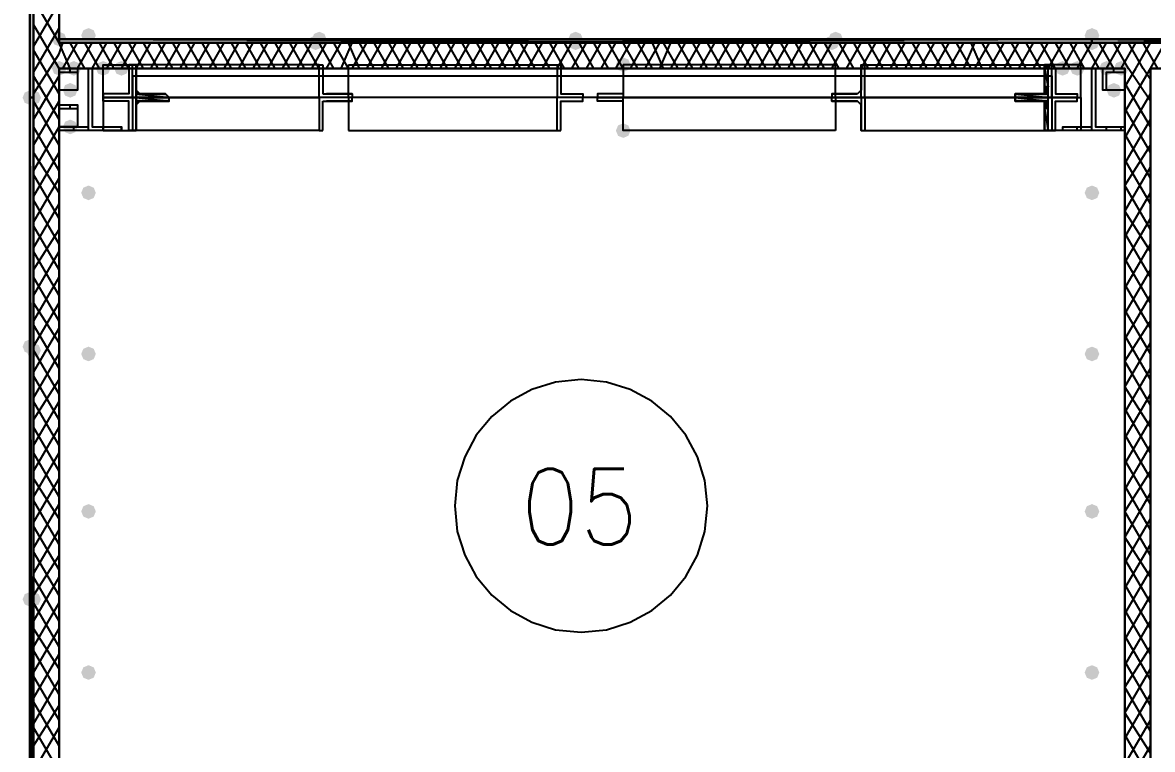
# Model space of a CAD drawing. Header units: millimetres. Extents: x 0 to 420, y 0 to 297.
# Drawn here: x 104.06 to 117.12, y 179.54 to 187.94 of the extents above; entities that cross this region are included whole.
import ezdxf

# ---------------------------------------------------------------- set-up
doc = ezdxf.new("R2010")
doc.units = ezdxf.units.MM
doc.layers.get('0').update_dxf_attribs({"linetype": 'CONTINUOUS'})
doc.styles.get("Standard").update_dxf_attribs({"font": 'STANDARD'})

msp = doc.modelspace()

# ---------------------------------------------------------------- hatches: boundary and pattern name
at = {"true_color": 0x000007}
h = msp.add_hatch(color=0, dxfattribs=at)
h.paths.add_polyline_path([(104.182333, 204.427667), (104.14, 204.427667), (104.182333, 187.071)], flags=0)
h.paths.add_polyline_path([(104.14, 204.427667), (104.182333, 187.071), (104.14, 187.071)], flags=0)
at = {"true_color": 0x0000fe}
for points in [[(104.563333, 187.748333), (104.538462, 187.688537), (104.478667, 187.663667), (104.418871, 187.688537), (104.394, 187.748333), (104.418871, 187.808129), (104.478667, 187.833), (104.538462, 187.808129)], [(107.569, 187.748333), (107.544129, 187.688537), (107.484333, 187.663667), (107.424538, 187.688537), (107.399667, 187.748333), (107.424537, 187.808129), (107.484333, 187.833), (107.544129, 187.808129)], [(110.532333, 187.748333), (110.507463, 187.688537), (110.447667, 187.663667), (110.387871, 187.688537), (110.363, 187.748333), (110.387871, 187.808129), (110.447667, 187.833), (110.507462, 187.808129)], [(113.538, 187.748333), (113.513129, 187.688537), (113.453333, 187.663667), (113.393538, 187.688537), (113.368667, 187.748333), (113.393537, 187.808129), (113.453333, 187.833), (113.513129, 187.808129)], [(116.501333, 187.748333), (116.476463, 187.688537), (116.416667, 187.663667), (116.356871, 187.688537), (116.332, 187.748333), (116.356871, 187.808129), (116.416667, 187.833), (116.476462, 187.808129)], [(116.501333, 187.748333), (116.476463, 187.688537), (116.416667, 187.663667), (116.356871, 187.688537), (116.332, 187.748333), (116.356871, 187.808129), (116.416667, 187.833), (116.476462, 187.808129)], [(107.526667, 187.706), (107.501796, 187.646204), (107.442, 187.621333), (107.382204, 187.646204), (107.357333, 187.706), (107.382204, 187.765796), (107.442, 187.790667), (107.501796, 187.765796)], [(110.532333, 187.706), (110.507463, 187.646204), (110.447667, 187.621333), (110.387871, 187.646204), (110.363, 187.706), (110.387871, 187.765796), (110.447667, 187.790667), (110.507462, 187.765796)], [(113.495667, 187.706), (113.470796, 187.646204), (113.411, 187.621333), (113.351204, 187.646204), (113.326333, 187.706), (113.351204, 187.765796), (113.411, 187.790667), (113.470796, 187.765796)], [(116.501333, 187.706), (116.476463, 187.646204), (116.416667, 187.621333), (116.356871, 187.646204), (116.332, 187.706), (116.356871, 187.765796), (116.416667, 187.790667), (116.476462, 187.765796)], [(116.501333, 187.706), (116.476463, 187.646204), (116.416667, 187.621333), (116.356871, 187.646204), (116.332, 187.706), (116.356871, 187.765796), (116.416667, 187.790667), (116.476462, 187.765796)], [(104.224667, 187.071), (104.199796, 187.011204), (104.14, 186.986333), (104.080204, 187.011204), (104.055333, 187.071), (104.080204, 187.130796), (104.14, 187.155667), (104.199796, 187.130796)], [(104.267, 187.071), (104.242129, 187.011204), (104.182333, 186.986333), (104.122538, 187.011204), (104.097667, 187.071), (104.122537, 187.130796), (104.182333, 187.155667), (104.242129, 187.130796)], [(104.224667, 184.192333), (104.199796, 184.132537), (104.14, 184.107667), (104.080204, 184.132537), (104.055333, 184.192333), (104.080204, 184.252129), (104.14, 184.277), (104.199796, 184.252129)], [(104.267, 184.15), (104.242129, 184.090204), (104.182333, 184.065333), (104.122538, 184.090204), (104.097667, 184.15), (104.122537, 184.209796), (104.182333, 184.234667), (104.242129, 184.209796)], [(104.224667, 181.271333), (104.199796, 181.211537), (104.14, 181.186667), (104.080204, 181.211537), (104.055333, 181.271333), (104.080204, 181.331129), (104.14, 181.356), (104.199796, 181.331129)], [(104.267, 181.271333), (104.242129, 181.211537), (104.182333, 181.186667), (104.122538, 181.211537), (104.097667, 181.271333), (104.122537, 181.331129), (104.182333, 181.356), (104.242129, 181.331129)]]:
    msp.add_hatch(color=0, dxfattribs=at).paths.add_polyline_path(points, flags=0)
at = {"true_color": 0x000007}
for points in [[(104.902, 187.790667), (104.877129, 187.730871), (104.817333, 187.706), (104.757538, 187.730871), (104.732667, 187.790667), (104.757537, 187.850462), (104.817333, 187.875333), (104.877129, 187.850463)], [(116.501333, 187.790667), (116.476463, 187.730871), (116.416667, 187.706), (116.356871, 187.730871), (116.332, 187.790667), (116.356871, 187.850462), (116.416667, 187.875333), (116.476462, 187.850463)], [(104.563333, 187.409667), (104.538462, 187.349871), (104.478667, 187.325), (104.418871, 187.349871), (104.394, 187.409667), (104.418871, 187.469462), (104.478667, 187.494333), (104.538462, 187.469463)], [(104.732667, 187.409667), (104.707796, 187.349871), (104.648, 187.325), (104.588204, 187.349871), (104.563333, 187.409667), (104.588204, 187.469462), (104.648, 187.494333), (104.707796, 187.469463)], [(105.071333, 187.409667), (105.046463, 187.349871), (104.986667, 187.325), (104.926871, 187.349871), (104.902, 187.409667), (104.926871, 187.469462), (104.986667, 187.494333), (105.046462, 187.469463)], [(105.283, 187.409667), (105.258129, 187.349871), (105.198333, 187.325), (105.138538, 187.349871), (105.113667, 187.409667), (105.138537, 187.469462), (105.198333, 187.494333), (105.258129, 187.469463)], [(111.082667, 187.452), (111.057796, 187.392204), (110.998, 187.367333), (110.938204, 187.392204), (110.913333, 187.452), (110.938204, 187.511796), (110.998, 187.536667), (111.057796, 187.511796)], [(116.162667, 187.409667), (116.137796, 187.349871), (116.078, 187.325), (116.018204, 187.349871), (115.993333, 187.409667), (116.018204, 187.469462), (116.078, 187.494333), (116.137796, 187.469463)], [(116.332, 187.409667), (116.307129, 187.349871), (116.247333, 187.325), (116.187538, 187.349871), (116.162667, 187.409667), (116.187537, 187.469462), (116.247333, 187.494333), (116.307129, 187.469463)], [(116.670667, 187.409667), (116.645796, 187.349871), (116.586, 187.325), (116.526204, 187.349871), (116.501333, 187.409667), (116.526204, 187.469462), (116.586, 187.494333), (116.645796, 187.469463)], [(116.84, 187.409667), (116.815129, 187.349871), (116.755333, 187.325), (116.695538, 187.349871), (116.670667, 187.409667), (116.695537, 187.469462), (116.755333, 187.494333), (116.815129, 187.469463)], [(104.690333, 187.155667), (104.665463, 187.095871), (104.605667, 187.071), (104.545871, 187.095871), (104.521, 187.155667), (104.545871, 187.215462), (104.605667, 187.240333), (104.665462, 187.215463)], [(116.755333, 187.155667), (116.730463, 187.095871), (116.670667, 187.071), (116.610871, 187.095871), (116.586, 187.155667), (116.610871, 187.215462), (116.670667, 187.240333), (116.730462, 187.215463)], [(104.690333, 186.732333), (104.665463, 186.672537), (104.605667, 186.647667), (104.545871, 186.672537), (104.521, 186.732333), (104.545871, 186.792129), (104.605667, 186.817), (104.665462, 186.792129)], [(111.082667, 186.69), (111.057796, 186.630204), (110.998, 186.605333), (110.938204, 186.630204), (110.913333, 186.69), (110.938204, 186.749796), (110.998, 186.774667), (111.057796, 186.749796)], [(104.902, 185.970333), (104.877129, 185.910537), (104.817333, 185.885667), (104.757538, 185.910537), (104.732667, 185.970333), (104.757537, 186.030129), (104.817333, 186.055), (104.877129, 186.030129)], [(116.501333, 185.970333), (116.476463, 185.910537), (116.416667, 185.885667), (116.356871, 185.910537), (116.332, 185.970333), (116.356871, 186.030129), (116.416667, 186.055), (116.476462, 186.030129)], [(104.902, 184.107667), (104.877129, 184.047871), (104.817333, 184.023), (104.757538, 184.047871), (104.732667, 184.107667), (104.757537, 184.167462), (104.817333, 184.192333), (104.877129, 184.167463)], [(116.501333, 184.107667), (116.476463, 184.047871), (116.416667, 184.023), (116.356871, 184.047871), (116.332, 184.107667), (116.356871, 184.167462), (116.416667, 184.192333), (116.476462, 184.167463)], [(104.902, 182.287333), (104.877129, 182.227537), (104.817333, 182.202667), (104.757538, 182.227537), (104.732667, 182.287333), (104.757537, 182.347129), (104.817333, 182.372), (104.877129, 182.347129)], [(116.501333, 182.287333), (116.476463, 182.227537), (116.416667, 182.202667), (116.356871, 182.227537), (116.332, 182.287333), (116.356871, 182.347129), (116.416667, 182.372), (116.476462, 182.347129)], [(104.902, 180.424667), (104.877129, 180.364871), (104.817333, 180.34), (104.757538, 180.364871), (104.732667, 180.424667), (104.757537, 180.484462), (104.817333, 180.509333), (104.877129, 180.484463)], [(116.501333, 180.424667), (116.476463, 180.364871), (116.416667, 180.34), (116.356871, 180.364871), (116.332, 180.424667), (116.356871, 180.484462), (116.416667, 180.509333), (116.476462, 180.484463)]]:
    msp.add_hatch(color=0, dxfattribs=at).paths.add_polyline_path(points, flags=0)
h = msp.add_hatch(color=0, dxfattribs=at)
h.paths.add_polyline_path([(116.416667, 187.748333), (104.478667, 187.748333), (116.416667, 187.706)], flags=0)
h.paths.add_polyline_path([(104.478667, 187.748333), (116.416667, 187.706), (104.478667, 187.706)], flags=0)
h = msp.add_hatch(color=0, dxfattribs=at)
h.paths.add_polyline_path([(119.718667, 187.748333), (116.416667, 187.748333), (119.718667, 187.706)], flags=0)
h.paths.add_polyline_path([(116.416667, 187.748333), (119.718667, 187.706), (116.416667, 187.706)], flags=0)
at = {"true_color": 0x000062}
h = msp.add_hatch(color=0, dxfattribs=at)
h.paths.add_polyline_path([(105.367667, 187.452), (105.367667, 187.409667)], flags=0)
h.paths.add_polyline_path([(105.367667, 187.409667), (105.367667, 187.452)], flags=0)
h = msp.add_hatch(color=0, dxfattribs=at)
h.paths.add_polyline_path([(105.367667, 187.409667), (105.367667, 187.198)], flags=0)
h.paths.add_polyline_path([(105.367667, 187.198), (105.367667, 187.409667)], flags=0)
for points in [[(115.908667, 187.452), (115.866333, 187.452)], [(105.706333, 187.113333), (105.664, 187.113333)], [(115.527667, 187.113333), (115.57, 187.113333)], [(115.527667, 187.028667), (115.57, 187.028667)], [(115.824, 187.113333), (115.908667, 187.113333)]]:
    msp.add_hatch(color=0, dxfattribs=at).paths.add_polyline_path(points, flags=0)
h = msp.add_hatch(color=0, dxfattribs=at)
h.paths.add_polyline_path([(115.908667, 187.452), (115.866333, 187.452), (115.908667, 187.409667)], flags=0)
h.paths.add_polyline_path([(115.866333, 187.452), (115.908667, 187.409667), (115.866333, 187.409667)], flags=0)
h = msp.add_hatch(color=0, dxfattribs=at)
h.paths.add_polyline_path([(115.908667, 187.409667), (115.866333, 187.409667), (115.908667, 187.198)], flags=0)
h.paths.add_polyline_path([(115.866333, 187.409667), (115.908667, 187.198), (115.866333, 187.198)], flags=0)
h = msp.add_hatch(color=0, dxfattribs=at)
h.paths.add_polyline_path([(105.367667, 187.198), (105.367667, 187.155667)], flags=0)
h.paths.add_polyline_path([(105.367667, 187.155667), (105.367667, 187.198)], flags=0)
h = msp.add_hatch(color=0, dxfattribs=at)
h.paths.add_polyline_path([(105.41, 187.113333), (105.367667, 187.155667)], flags=0)
h.paths.add_polyline_path([(105.367667, 187.155667), (105.41, 187.113333), (105.367667, 187.113333)], flags=0)
h.paths.add_polyline_path([(105.41, 187.113333), (105.367667, 187.113333)], flags=0)
h.paths.add_polyline_path([(105.367667, 187.113333), (105.41, 187.113333)], flags=0)
h.paths.add_polyline_path([(105.41, 187.113333), (105.367667, 187.113333)], flags=0)
h.paths.add_polyline_path([(105.41, 187.113333), (105.367667, 187.113333)], flags=0)
h = msp.add_hatch(color=0, dxfattribs=at)
h.paths.add_polyline_path([(115.908667, 187.198), (115.866333, 187.198), (115.908667, 187.155667)], flags=0)
h.paths.add_polyline_path([(115.866333, 187.198), (115.908667, 187.155667), (115.866333, 187.155667)], flags=0)
h = msp.add_hatch(color=0, dxfattribs=at)
h.paths.add_polyline_path([(115.908667, 187.155667), (115.866333, 187.155667), (115.908667, 187.113333)], flags=0)
h.paths.add_polyline_path([(115.866333, 187.155667), (115.908667, 187.113333), (115.866333, 187.113333)], flags=0)
h.paths.add_polyline_path([(115.908667, 187.113333), (115.866333, 187.113333)], flags=0)
h.paths.add_polyline_path([(115.866333, 187.113333), (115.908667, 187.113333)], flags=0)
h.paths.add_polyline_path([(115.908667, 187.113333), (115.866333, 187.113333)], flags=0)
h.paths.add_polyline_path([(115.908667, 187.113333), (115.866333, 187.113333)], flags=0)
at = {"true_color": 0x000007}
h = msp.add_hatch(color=0, dxfattribs=at)
h.paths.add_polyline_path([(104.182333, 187.071), (104.14, 187.071), (104.182333, 169.672)], flags=0)
h.paths.add_polyline_path([(104.14, 187.071), (104.182333, 169.672), (104.14, 169.672)], flags=0)
at = {"true_color": 0x000062}
h = msp.add_hatch(color=0, dxfattribs=at)
h.paths.add_polyline_path([(105.367667, 187.113333), (105.41, 187.113333)], flags=0)
h.paths.add_polyline_path([(105.41, 187.113333), (105.367667, 187.113333)], flags=0)
h = msp.add_hatch(color=0, dxfattribs=at)
h.paths.add_polyline_path([(105.664, 187.113333), (105.367667, 187.113333)], flags=0)
h.paths.add_polyline_path([(105.664, 187.113333), (105.367667, 187.113333), (105.41, 187.113333)], flags=0)
h = msp.add_hatch(color=0, dxfattribs=at)
h.paths.add_polyline_path([(105.367667, 187.113333), (105.706333, 187.113333)], flags=0)
h.paths.add_polyline_path([(105.706333, 187.113333), (105.367667, 187.113333)], flags=0)
h.paths.add_polyline_path([(105.706333, 187.113333), (105.367667, 187.113333)], flags=0)
h.paths.add_polyline_path([(105.367667, 187.113333), (105.706333, 187.113333)], flags=0)
h.paths.add_polyline_path([(105.706333, 187.113333), (105.367667, 187.113333)], flags=0)
h.paths.add_polyline_path([(105.706333, 187.113333), (105.367667, 187.113333)], flags=0)
h = msp.add_hatch(color=0, dxfattribs=at)
h.paths.add_polyline_path([(105.706333, 187.113333), (105.367667, 187.113333), (105.748667, 187.071)], flags=0)
h.paths.add_polyline_path([(105.367667, 187.113333), (105.748667, 187.071), (105.367667, 187.071)], flags=0)
h.paths.add_polyline_path([(105.748667, 187.071), (105.367667, 187.071)], flags=0)
h.paths.add_polyline_path([(105.367667, 187.071), (105.748667, 187.071)], flags=0)
h.paths.add_polyline_path([(105.748667, 187.071), (105.367667, 187.071)], flags=0)
h.paths.add_polyline_path([(105.748667, 187.071), (105.367667, 187.071)], flags=0)
h = msp.add_hatch(color=0, dxfattribs=at)
h.paths.add_polyline_path([(105.748667, 187.071), (105.367667, 187.071), (105.748667, 187.028667)], flags=0)
h.paths.add_polyline_path([(105.367667, 187.071), (105.748667, 187.028667), (105.367667, 187.028667)], flags=0)
h.paths.add_polyline_path([(105.748667, 187.028667), (105.367667, 187.028667)], flags=0)
h.paths.add_polyline_path([(105.367667, 187.028667), (105.748667, 187.028667)], flags=0)
h = msp.add_hatch(color=0, dxfattribs=at)
h.paths.add_polyline_path([(105.706333, 187.028667), (105.664, 187.028667)], flags=0)
h.paths.add_polyline_path([(105.706333, 187.028667), (105.664, 187.028667)], flags=0)
h.paths.add_polyline_path([(105.664, 187.028667), (105.706333, 187.028667)], flags=0)
h.paths.add_polyline_path([(105.706333, 187.028667), (105.367667, 187.028667)], flags=0)
h.paths.add_polyline_path([(105.706333, 187.028667), (105.367667, 187.028667)], flags=0)
h.paths.add_polyline_path([(105.367667, 187.028667), (105.706333, 187.028667)], flags=0)
h.paths.add_polyline_path([(105.706333, 187.028667), (105.367667, 187.028667)], flags=0)
h.paths.add_polyline_path([(105.706333, 187.028667), (105.367667, 187.028667)], flags=0)
h.paths.add_polyline_path([(105.367667, 187.028667), (105.706333, 187.028667)], flags=0)
h.paths.add_polyline_path([(105.706333, 187.028667), (105.367667, 187.028667)], flags=0)
h.paths.add_polyline_path([(105.706333, 187.028667), (105.367667, 187.028667), (105.748667, 187.028667)], flags=0)
h = msp.add_hatch(color=0, dxfattribs=at)
h.paths.add_polyline_path([(105.41, 187.028667), (105.367667, 187.028667)], flags=0)
h.paths.add_polyline_path([(105.41, 187.028667), (105.367667, 187.028667)], flags=0)
h.paths.add_polyline_path([(105.367667, 187.028667), (105.41, 187.028667)], flags=0)
h.paths.add_polyline_path([(105.41, 187.028667), (105.367667, 187.028667)], flags=0)
h.paths.add_polyline_path([(105.41, 187.028667), (105.367667, 187.028667)], flags=0)
h.paths.add_polyline_path([(105.367667, 187.028667), (105.41, 187.028667)], flags=0)
h.paths.add_polyline_path([(105.41, 187.028667), (105.367667, 187.028667)], flags=0)
h.paths.add_polyline_path([(105.41, 187.028667), (105.367667, 187.028667), (105.664, 187.028667)], flags=0)
h = msp.add_hatch(color=0, dxfattribs=at)
h.paths.add_polyline_path([(105.367667, 186.986333), (105.367667, 187.028667)], flags=0)
h.paths.add_polyline_path([(105.367667, 186.986333), (105.367667, 187.028667), (105.41, 187.028667)], flags=0)
h = msp.add_hatch(color=0, dxfattribs=at)
h.paths.add_polyline_path([(105.664, 187.113333), (105.706333, 187.113333)], flags=0)
h.paths.add_polyline_path([(105.706333, 187.113333), (105.664, 187.113333)], flags=0)
h = msp.add_hatch(color=0, dxfattribs=at)
h.paths.add_polyline_path([(115.527667, 187.113333), (115.57, 187.113333)], flags=0)
h.paths.add_polyline_path([(115.57, 187.113333), (115.527667, 187.113333)], flags=0)
h = msp.add_hatch(color=0, dxfattribs=at)
h.paths.add_polyline_path([(115.527667, 187.113333), (115.908667, 187.113333)], flags=0)
h.paths.add_polyline_path([(115.908667, 187.113333), (115.527667, 187.113333)], flags=0)
h.paths.add_polyline_path([(115.908667, 187.113333), (115.527667, 187.113333)], flags=0)
h.paths.add_polyline_path([(115.527667, 187.113333), (115.908667, 187.113333)], flags=0)
h.paths.add_polyline_path([(115.908667, 187.113333), (115.527667, 187.113333)], flags=0)
h.paths.add_polyline_path([(115.908667, 187.113333), (115.527667, 187.113333)], flags=0)
h = msp.add_hatch(color=0, dxfattribs=at)
h.paths.add_polyline_path([(115.908667, 187.113333), (115.527667, 187.113333), (115.908667, 187.071)], flags=0)
h.paths.add_polyline_path([(115.527667, 187.113333), (115.908667, 187.071), (115.527667, 187.071)], flags=0)
h.paths.add_polyline_path([(115.908667, 187.071), (115.527667, 187.071)], flags=0)
h.paths.add_polyline_path([(115.527667, 187.071), (115.908667, 187.071)], flags=0)
h.paths.add_polyline_path([(115.908667, 187.071), (115.527667, 187.071)], flags=0)
h.paths.add_polyline_path([(115.908667, 187.071), (115.527667, 187.071)], flags=0)
h = msp.add_hatch(color=0, dxfattribs=at)
h.paths.add_polyline_path([(115.908667, 187.071), (115.527667, 187.071), (115.908667, 187.028667)], flags=0)
h.paths.add_polyline_path([(115.527667, 187.071), (115.908667, 187.028667), (115.527667, 187.028667)], flags=0)
h.paths.add_polyline_path([(115.908667, 187.028667), (115.527667, 187.028667)], flags=0)
h.paths.add_polyline_path([(115.527667, 187.028667), (115.908667, 187.028667)], flags=0)
h.paths.add_polyline_path([(115.908667, 187.028667), (115.527667, 187.028667)], flags=0)
h.paths.add_polyline_path([(115.908667, 187.028667), (115.527667, 187.028667)], flags=0)
h.paths.add_polyline_path([(115.527667, 187.028667), (115.908667, 187.028667)], flags=0)
h.paths.add_polyline_path([(115.908667, 187.028667), (115.527667, 187.028667)], flags=0)
h.paths.add_polyline_path([(115.908667, 187.028667), (115.527667, 187.028667)], flags=0)
h.paths.add_polyline_path([(115.527667, 187.028667), (115.908667, 187.028667)], flags=0)
h.paths.add_polyline_path([(115.908667, 187.028667), (115.527667, 187.028667)], flags=0)
h.paths.add_polyline_path([(115.908667, 187.028667), (115.527667, 187.028667)], flags=0)
h = msp.add_hatch(color=0, dxfattribs=at)
h.paths.add_polyline_path([(115.527667, 187.028667), (115.57, 187.028667)], flags=0)
h.paths.add_polyline_path([(115.57, 187.028667), (115.527667, 187.028667)], flags=0)
h = msp.add_hatch(color=0, dxfattribs=at)
h.paths.add_polyline_path([(115.908667, 187.113333), (115.866333, 187.113333)], flags=0)
h.paths.add_polyline_path([(115.866333, 187.113333), (115.908667, 187.113333), (115.824, 187.113333)], flags=0)
h.paths.add_polyline_path([(115.908667, 187.113333), (115.824, 187.113333), (115.57, 187.113333)], flags=0)
h = msp.add_hatch(color=0, dxfattribs=at)
h.paths.add_polyline_path([(115.908667, 187.028667), (115.57, 187.028667)], flags=0)
h.paths.add_polyline_path([(115.57, 187.028667), (115.908667, 187.028667), (115.824, 187.028667)], flags=0)
h = msp.add_hatch(color=0, dxfattribs=at)
h.paths.add_polyline_path([(115.908667, 187.028667), (115.824, 187.028667)], flags=0)
h.paths.add_polyline_path([(115.824, 187.028667), (115.908667, 187.028667), (115.866333, 187.028667)], flags=0)
h.paths.add_polyline_path([(115.908667, 187.028667), (115.866333, 187.028667)], flags=0)
h.paths.add_polyline_path([(115.866333, 187.028667), (115.908667, 187.028667)], flags=0)
h.paths.add_polyline_path([(115.908667, 187.028667), (115.866333, 187.028667)], flags=0)
h.paths.add_polyline_path([(115.908667, 187.028667), (115.866333, 187.028667)], flags=0)
h = msp.add_hatch(color=0, dxfattribs=at)
h.paths.add_polyline_path([(115.908667, 187.028667), (115.866333, 187.028667), (115.908667, 186.986333)], flags=0)
h.paths.add_polyline_path([(115.866333, 187.028667), (115.908667, 186.986333), (115.866333, 186.986333)], flags=0)
h = msp.add_hatch(color=0, dxfattribs=at)
h.paths.add_polyline_path([(105.367667, 186.986333), (105.367667, 186.944)], flags=0)
h.paths.add_polyline_path([(105.367667, 186.944), (105.367667, 186.986333)], flags=0)
h = msp.add_hatch(color=0, dxfattribs=at)
h.paths.add_polyline_path([(105.367667, 186.944), (105.367667, 186.69)], flags=0)
h.paths.add_polyline_path([(105.367667, 186.69), (105.367667, 186.944)], flags=0)
h = msp.add_hatch(color=0, dxfattribs=at)
h.paths.add_polyline_path([(115.908667, 186.986333), (115.866333, 186.986333), (115.908667, 186.944)], flags=0)
h.paths.add_polyline_path([(115.866333, 186.986333), (115.908667, 186.944), (115.866333, 186.944)], flags=0)
h = msp.add_hatch(color=0, dxfattribs=at)
h.paths.add_polyline_path([(115.908667, 186.944), (115.866333, 186.944), (115.908667, 186.69)], flags=0)
h.paths.add_polyline_path([(115.866333, 186.944), (115.908667, 186.69), (115.866333, 186.69)], flags=0)
h.paths.add_polyline_path([(115.908667, 186.69), (115.866333, 186.69)], flags=0)
h.paths.add_polyline_path([(115.866333, 186.69), (115.908667, 186.69)], flags=0)
h.paths.add_polyline_path([(115.908667, 186.69), (115.866333, 186.69)], flags=0)
h.paths.add_polyline_path([(115.908667, 186.69), (115.866333, 186.69)], flags=0)
h.paths.add_polyline_path([(115.866333, 186.69), (115.908667, 186.69)], flags=0)
h.paths.add_polyline_path([(115.908667, 186.69), (115.866333, 186.69)], flags=0)

# ---------------------------------------------------------------- linework, layer by layer
at = {"color": 0, "true_color": 0x000007}
for points in [[(104.182333, 222.504), (104.182333, 167.216667)], [(104.478667, 187.706), (104.478667, 216.111667)], [(104.14, 187.071), (104.14, 204.427667), (104.182333, 187.071), (104.182333, 204.427667)], [(104.478667, 187.706), (104.182333, 188.214)], [(104.182333, 187.663667), (104.478667, 188.171667)], [(104.478667, 187.409667), (104.182333, 187.917667)], [(104.182333, 187.367333), (104.478667, 187.875333)], [(116.416667, 187.706), (104.478667, 187.706), (116.416667, 187.748333), (104.478667, 187.748333)], [(104.478667, 187.579), (104.521, 187.706)], [(104.605667, 187.409667), (104.478667, 187.706)], [(119.718667, 187.706), (104.478667, 187.706)], [(104.521, 187.409667), (104.690333, 187.706)], [(104.775, 187.409667), (104.605667, 187.706)], [(104.690333, 187.409667), (104.859667, 187.706)], [(104.944333, 187.409667), (104.775, 187.706)], [(104.859667, 187.409667), (105.029, 187.706)], [(105.113667, 187.409667), (104.944333, 187.706)], [(105.029, 187.409667), (105.198333, 187.706)], [(105.283, 187.409667), (105.113667, 187.706)], [(105.198333, 187.409667), (105.367667, 187.706)], [(105.452333, 187.409667), (105.283, 187.706)], [(105.367667, 187.409667), (105.537, 187.706)], [(105.621667, 187.409667), (105.452333, 187.706)], [(105.537, 187.409667), (105.706333, 187.706)], [(105.791, 187.409667), (105.621667, 187.706)], [(105.706333, 187.409667), (105.875667, 187.706)], [(105.960333, 187.409667), (105.791, 187.706)], [(105.875667, 187.409667), (106.045, 187.706)], [(106.129667, 187.409667), (105.960333, 187.706)], [(106.045, 187.409667), (106.214333, 187.706)], [(106.299, 187.409667), (106.129667, 187.706)], [(106.214333, 187.409667), (106.383667, 187.706)], [(106.468333, 187.409667), (106.299, 187.706)], [(106.383667, 187.409667), (106.553, 187.706)], [(106.637667, 187.409667), (106.468333, 187.706)], [(106.553, 187.409667), (106.722333, 187.706)], [(106.807, 187.409667), (106.637667, 187.706)], [(106.722333, 187.409667), (106.891667, 187.706)], [(106.976333, 187.409667), (106.807, 187.706)], [(106.891667, 187.409667), (107.061, 187.706)], [(107.145667, 187.409667), (106.976333, 187.706)], [(107.061, 187.409667), (107.230333, 187.706)], [(107.315, 187.409667), (107.145667, 187.706)], [(107.230333, 187.409667), (107.399667, 187.706)], [(107.484333, 187.409667), (107.315, 187.706)], [(107.399667, 187.409667), (107.569, 187.706)], [(107.653667, 187.409667), (107.484333, 187.706)], [(107.569, 187.409667), (107.738333, 187.706)], [(107.823, 187.409667), (107.653667, 187.706)], [(107.738333, 187.409667), (107.865333, 187.706)], [(107.95, 187.409667), (107.823, 187.706)], [(107.865333, 187.409667), (108.034667, 187.706)], [(108.119333, 187.409667), (107.95, 187.706)], [(108.034667, 187.409667), (108.204, 187.706)], [(108.288667, 187.409667), (108.119333, 187.706)], [(108.204, 187.409667), (108.373333, 187.706)], [(108.458, 187.409667), (108.288667, 187.706)], [(108.373333, 187.409667), (108.542667, 187.706)], [(108.627333, 187.409667), (108.458, 187.706)], [(108.542667, 187.409667), (108.712, 187.706)], [(108.796667, 187.409667), (108.627333, 187.706)], [(108.712, 187.409667), (108.881333, 187.706)], [(108.966, 187.409667), (108.796667, 187.706)], [(108.881333, 187.409667), (109.050667, 187.706)], [(109.135333, 187.409667), (108.966, 187.706)], [(109.050667, 187.409667), (109.22, 187.706)], [(109.304667, 187.409667), (109.135333, 187.706)], [(109.22, 187.409667), (109.389333, 187.706)], [(109.474, 187.409667), (109.304667, 187.706)], [(109.389333, 187.409667), (109.558667, 187.706)], [(109.643333, 187.409667), (109.474, 187.706)], [(109.558667, 187.409667), (109.728, 187.706)], [(109.812667, 187.409667), (109.643333, 187.706)], [(109.728, 187.409667), (109.897333, 187.706)], [(109.982, 187.409667), (109.812667, 187.706)], [(109.897333, 187.409667), (110.066667, 187.706)], [(110.151333, 187.409667), (109.982, 187.706)], [(110.066667, 187.409667), (110.236, 187.706)], [(110.320667, 187.409667), (110.151333, 187.706)], [(110.236, 187.409667), (110.405333, 187.706)], [(110.49, 187.409667), (110.320667, 187.706)], [(110.405333, 187.409667), (110.574667, 187.706)], [(110.659333, 187.409667), (110.49, 187.706)], [(110.574667, 187.409667), (110.744, 187.706)], [(110.828667, 187.409667), (110.659333, 187.706)], [(110.744, 187.409667), (110.913333, 187.706)], [(110.998, 187.409667), (110.828667, 187.706)], [(110.913333, 187.409667), (111.082667, 187.706)], [(111.167333, 187.409667), (110.998, 187.706)], [(111.082667, 187.409667), (111.252, 187.706)], [(111.336667, 187.409667), (111.167333, 187.706)], [(111.252, 187.409667), (111.421333, 187.706)], [(111.463667, 187.409667), (111.336667, 187.706)], [(111.421333, 187.409667), (111.548333, 187.706)], [(111.633, 187.409667), (111.463667, 187.706)], [(111.548333, 187.409667), (111.717667, 187.706)], [(111.802333, 187.409667), (111.633, 187.706)], [(111.717667, 187.409667), (111.887, 187.706)], [(111.971667, 187.409667), (111.802333, 187.706)], [(111.887, 187.409667), (112.056333, 187.706)], [(112.141, 187.409667), (111.971667, 187.706)], [(112.056333, 187.409667), (112.225667, 187.706)], [(112.310333, 187.409667), (112.141, 187.706)], [(112.225667, 187.409667), (112.395, 187.706)], [(112.479667, 187.409667), (112.310333, 187.706)], [(112.395, 187.409667), (112.564333, 187.706)], [(112.649, 187.409667), (112.479667, 187.706)], [(112.564333, 187.409667), (112.733667, 187.706)], [(112.818333, 187.409667), (112.649, 187.706)], [(112.733667, 187.409667), (112.903, 187.706)], [(112.987667, 187.409667), (112.818333, 187.706)], [(112.903, 187.409667), (113.072333, 187.706)], [(113.157, 187.409667), (112.987667, 187.706)], [(113.072333, 187.409667), (113.241667, 187.706)], [(113.326333, 187.409667), (113.157, 187.706)], [(113.241667, 187.409667), (113.411, 187.706)], [(113.495667, 187.409667), (113.326333, 187.706)], [(113.411, 187.409667), (113.580333, 187.706)], [(113.665, 187.409667), (113.495667, 187.706)], [(113.580333, 187.409667), (113.749667, 187.706)], [(113.834333, 187.409667), (113.665, 187.706)], [(113.749667, 187.409667), (113.919, 187.706)], [(114.003667, 187.409667), (113.834333, 187.706)], [(113.919, 187.409667), (114.088333, 187.706)], [(114.173, 187.409667), (114.003667, 187.706)], [(114.088333, 187.409667), (114.257667, 187.706)], [(114.342333, 187.409667), (114.173, 187.706)], [(114.257667, 187.409667), (114.427, 187.706)], [(114.511667, 187.409667), (114.342333, 187.706)], [(114.427, 187.409667), (114.596333, 187.706)], [(114.681, 187.409667), (114.511667, 187.706)], [(114.596333, 187.409667), (114.765667, 187.706)], [(114.850333, 187.409667), (114.681, 187.706)], [(114.765667, 187.409667), (114.935, 187.706)], [(115.019667, 187.409667), (114.850333, 187.706)], [(114.935, 187.409667), (115.062, 187.706)], [(115.146667, 187.409667), (115.019667, 187.706)], [(115.062, 187.409667), (115.231333, 187.706)], [(115.316, 187.409667), (115.146667, 187.706)], [(115.231333, 187.409667), (115.400667, 187.706)], [(115.485333, 187.409667), (115.316, 187.706)], [(115.400667, 187.409667), (115.57, 187.706)], [(115.654667, 187.409667), (115.485333, 187.706)], [(115.57, 187.409667), (115.739333, 187.706)], [(115.824, 187.409667), (115.654667, 187.706)], [(115.739333, 187.409667), (115.908667, 187.706)], [(115.993333, 187.409667), (115.824, 187.706)], [(115.908667, 187.409667), (116.078, 187.706)], [(116.162667, 187.409667), (115.993333, 187.706)], [(116.078, 187.409667), (116.247333, 187.706)], [(116.332, 187.409667), (116.162667, 187.706)], [(116.247333, 187.409667), (116.416667, 187.706)], [(116.501333, 187.409667), (116.332, 187.706)], [(119.718667, 187.748333), (116.416667, 187.748333), (119.718667, 187.748333), (116.416667, 187.706)], [(116.416667, 187.409667), (116.586, 187.706)], [(116.670667, 187.409667), (116.501333, 187.706)], [(116.586, 187.409667), (116.755333, 187.706)], [(116.84, 187.409667), (116.670667, 187.706)], [(116.755333, 187.409667), (116.924667, 187.706)], [(117.009333, 187.409667), (116.84, 187.706)], [(116.924667, 187.409667), (117.094, 187.706)], [(117.178667, 187.409667), (117.009333, 187.706)], [(117.094, 187.409667), (117.263333, 187.706)], [(104.478667, 187.113333), (104.182333, 187.621333)], [(104.182333, 187.113333), (104.478667, 187.579)], [(104.478667, 187.409667), (116.797667, 187.409667)], [(104.478667, 170.307), (104.478667, 187.409667)], [(104.605667, 187.367333), (104.605667, 187.409667)], [(104.817333, 186.69), (104.817333, 187.409667)], [(105.325333, 187.071), (105.325333, 187.452), (105.283, 187.452), (105.283, 187.409667), (105.283, 187.155667), (105.283, 187.113333), (105.240667, 187.113333), (105.029, 187.113333), (104.986667, 187.113333), (104.986667, 187.071), (105.325333, 187.071), (107.484333, 187.071), (107.484333, 187.452), (105.325333, 187.452)], [(105.367667, 187.071), (104.986667, 187.071), (104.986667, 187.452), (105.367667, 187.452)], [(107.484333, 187.071), (107.484333, 187.452), (105.367667, 187.452)], [(107.484333, 187.452), (107.526667, 187.452)], [(107.526667, 187.452), (107.526667, 187.409667), (107.526667, 187.155667), (107.526667, 187.113333)], [(110.236, 187.452), (110.278333, 187.452)], [(110.278333, 187.452), (110.278333, 187.409667), (110.278333, 187.155667), (110.278333, 187.113333), (110.532333, 187.113333), (110.532333, 187.071)], [(110.998, 187.452), (110.998, 187.409667), (110.998, 187.155667), (110.998, 187.113333), (110.955667, 187.113333), (110.744, 187.113333), (110.701667, 187.113333), (110.701667, 187.071)], [(113.749667, 187.071), (113.749667, 187.452), (113.749667, 187.409667), (113.749667, 187.155667), (113.707333, 187.113333)], [(113.749667, 187.452), (115.908667, 187.452)], [(115.951, 187.071), (115.951, 187.452), (115.993333, 187.409667), (115.993333, 187.155667), (115.993333, 187.113333), (116.247333, 187.113333), (116.247333, 187.071), (115.951, 187.071), (113.792, 187.071), (113.792, 187.452), (115.951, 187.452)], [(115.908667, 187.071), (116.289667, 187.071), (116.289667, 187.452), (115.908667, 187.452)], [(116.416667, 186.69), (116.416667, 187.409667)], [(116.670667, 187.367333), (116.670667, 187.409667)], [(116.797667, 187.198), (116.924667, 187.409667)], [(116.797667, 186.901667), (117.094, 187.409667)], [(116.797667, 187.409667), (116.797667, 170.307)], [(117.094, 187.028667), (116.84, 187.409667)], [(117.094, 187.282667), (117.009333, 187.409667)], [(117.094, 176.276), (117.094, 187.409667)], [(117.094, 187.409667), (119.718667, 187.409667)], [(104.182333, 186.817), (104.478667, 187.325)], [(104.478667, 186.817), (104.182333, 187.325)], [(105.325333, 187.282667), (105.325333, 187.325), (115.951, 187.325)], [(115.951, 187.325), (115.951, 187.071), (105.325333, 187.071)], [(117.094, 186.732333), (116.797667, 187.240333)], [(104.182333, 169.672), (104.182333, 187.071), (104.182333, 169.672), (104.14, 187.071)], [(104.182333, 186.520667), (104.478667, 187.028667)], [(104.478667, 186.520667), (104.182333, 187.028667)], [(105.325333, 187.071), (105.325333, 186.69), (105.283, 186.69), (105.283, 186.986333), (105.283, 187.028667), (105.240667, 187.028667), (105.029, 187.028667), (104.986667, 187.028667), (104.986667, 187.071), (105.325333, 187.071), (107.484333, 187.071), (107.484333, 186.69), (105.325333, 186.69)], [(105.367667, 187.071), (104.986667, 187.071), (104.986667, 186.69), (105.367667, 186.69)], [(107.484333, 187.071), (105.367667, 187.071)], [(107.484333, 187.071), (107.484333, 186.69), (105.367667, 186.69)], [(107.484333, 187.071), (105.367667, 187.071)], [(105.706333, 187.113333), (105.41, 187.113333)], [(105.706333, 187.028667), (105.41, 187.028667)], [(107.865333, 187.071), (107.484333, 187.071)], [(107.865333, 187.071), (107.484333, 187.071)], [(107.526667, 187.113333), (107.569, 187.113333), (107.865333, 187.113333), (107.569, 187.113333)], [(107.526667, 186.69), (107.526667, 186.986333), (107.526667, 187.028667)], [(107.526667, 187.028667), (107.569, 187.028667), (107.865333, 187.028667), (107.569, 187.028667)], [(107.865333, 187.113333), (107.865333, 187.071)], [(107.865333, 187.028667), (107.865333, 187.071)], [(110.532333, 187.071), (110.236, 187.071)], [(110.532333, 187.071), (110.236, 187.071)], [(110.278333, 186.69), (110.278333, 186.986333), (110.278333, 187.028667), (110.532333, 187.028667), (110.532333, 187.071)], [(110.701667, 187.071), (110.998, 187.071)], [(110.998, 186.69), (110.998, 186.986333), (110.998, 187.028667), (110.955667, 187.028667), (110.744, 187.028667), (110.701667, 187.028667), (110.701667, 187.071)], [(110.701667, 187.071), (110.998, 187.071)], [(113.411, 187.113333), (113.411, 187.071)], [(113.411, 187.071), (113.749667, 187.071)], [(113.411, 187.028667), (113.411, 187.071)], [(113.411, 187.071), (113.749667, 187.071)], [(113.749667, 187.071), (113.749667, 186.69), (113.749667, 186.986333), (113.707333, 187.028667)], [(113.749667, 187.071), (115.908667, 187.071)], [(113.749667, 187.071), (115.908667, 187.071)], [(115.951, 187.071), (115.951, 186.69), (115.993333, 186.69), (115.993333, 186.986333), (115.993333, 187.028667), (116.247333, 187.028667), (116.247333, 187.071), (115.951, 187.071), (113.792, 187.071), (113.792, 186.69), (115.951, 186.69)], [(115.527667, 187.113333), (115.824, 187.113333)], [(115.527667, 187.028667), (115.824, 187.028667)], [(115.908667, 187.071), (116.289667, 187.071), (116.289667, 186.69), (115.908667, 186.69)], [(116.797667, 186.605333), (117.094, 187.113333)], [(104.605667, 186.944), (104.605667, 186.986333)], [(117.094, 186.436), (116.797667, 186.944)], [(116.797667, 186.309), (117.094, 186.817)], [(104.182333, 186.224333), (104.478667, 186.732333)], [(104.478667, 186.224333), (104.182333, 186.732333)], [(104.478667, 186.69), (104.478667, 186.732333)], [(104.648, 186.69), (104.648, 186.732333)], [(104.986667, 186.69), (104.986667, 186.732333)], [(105.198333, 186.69), (105.198333, 186.732333)], [(107.484333, 186.69), (107.526667, 186.69)], [(110.236, 186.69), (110.278333, 186.69)], [(113.749667, 186.69), (115.908667, 186.69)], [(116.078, 186.69), (116.078, 186.732333)], [(116.247333, 186.69), (116.247333, 186.732333)], [(116.586, 186.69), (116.586, 186.732333)], [(116.755333, 186.69), (116.755333, 186.732333)], [(117.094, 186.139667), (116.797667, 186.647667)], [(116.797667, 186.055), (117.094, 186.520667)], [(104.182333, 185.928), (104.478667, 186.436)], [(104.478667, 185.970333), (104.182333, 186.436)], [(117.094, 185.843333), (116.797667, 186.351333)], [(116.797667, 185.758667), (117.094, 186.266667)], [(104.478667, 185.674), (104.182333, 186.182)], [(104.182333, 185.631667), (104.478667, 186.139667)], [(117.094, 185.547), (116.797667, 186.055)], [(104.478667, 185.377667), (104.182333, 185.885667)], [(104.182333, 185.335333), (104.478667, 185.843333)], [(116.797667, 185.462333), (117.094, 185.970333)], [(117.094, 185.293), (116.797667, 185.758667)], [(104.478667, 185.081333), (104.182333, 185.589333)], [(116.797667, 185.166), (117.094, 185.674)], [(104.182333, 185.081333), (104.478667, 185.547)], [(117.094, 184.996667), (116.797667, 185.504667)], [(116.797667, 184.869667), (117.094, 185.377667)], [(104.182333, 184.785), (104.478667, 185.293)], [(104.478667, 184.785), (104.182333, 185.293)], [(117.094, 184.700333), (116.797667, 185.208333)], [(116.797667, 184.573333), (117.094, 185.081333)], [(104.182333, 184.488667), (104.478667, 184.996667)], [(104.478667, 184.488667), (104.182333, 184.996667)], [(117.094, 184.404), (116.797667, 184.912)], [(104.182333, 184.192333), (104.478667, 184.700333)], [(104.478667, 184.234667), (104.182333, 184.700333)], [(116.797667, 184.277), (117.094, 184.785)], [(117.094, 184.107667), (116.797667, 184.615667)], [(104.478667, 183.938333), (104.182333, 184.446333)], [(116.797667, 184.023), (117.094, 184.488667)], [(104.182333, 183.896), (104.478667, 184.404)], [(117.094, 183.811333), (116.797667, 184.319333)], [(104.478667, 183.642), (104.182333, 184.15)], [(116.797667, 183.726667), (117.094, 184.234667)], [(104.182333, 183.599667), (104.478667, 184.107667)], [(117.094, 183.515), (116.797667, 184.023)], [(116.797667, 183.430333), (117.094, 183.938333)], [(104.478667, 183.345667), (104.182333, 183.853667)], [(104.182333, 183.345667), (104.478667, 183.811333)], [(111.971667, 182.350833), (111.941995, 182.645175), (111.856893, 182.919326), (111.722236, 183.167413), (111.543896, 183.383563), (111.327746, 183.561903), (111.079659, 183.69656), (110.805508, 183.781661), (110.511167, 183.811333), (110.216825, 183.781661), (109.942674, 183.69656), (109.694587, 183.561903), (109.478437, 183.383563), (109.300097, 183.167413), (109.16544, 182.919326), (109.080339, 182.645175), (109.050667, 182.350833)], [(117.094, 183.261), (116.797667, 183.726667)], [(116.797667, 183.134), (117.094, 183.642)], [(104.182333, 183.049333), (104.478667, 183.557333)], [(104.478667, 183.049333), (104.182333, 183.557333)], [(117.094, 182.964667), (116.797667, 183.472667)], [(104.182333, 182.753), (104.478667, 183.261)], [(104.478667, 182.753), (104.182333, 183.261)], [(116.797667, 182.837667), (117.094, 183.345667)], [(117.094, 182.668333), (116.797667, 183.176333)], [(116.797667, 182.541333), (117.094, 183.049333)], [(104.182333, 182.456667), (104.478667, 182.964667)], [(104.478667, 182.456667), (104.182333, 182.964667)], [(117.094, 182.372), (116.797667, 182.88)], [(116.797667, 182.287333), (117.094, 182.753)], [(104.182333, 182.160333), (104.478667, 182.668333)], [(104.478667, 182.202667), (104.182333, 182.668333)], [(117.094, 182.075667), (116.797667, 182.583667)], [(116.797667, 181.991), (117.094, 182.499)], [(104.478667, 181.906333), (104.182333, 182.414333)], [(104.182333, 181.864), (104.478667, 182.372)], [(109.050667, 182.350833), (109.080339, 182.056492), (109.16544, 181.782341), (109.300097, 181.534254), (109.478437, 181.318104), (109.694587, 181.139764), (109.942674, 181.005107), (110.216825, 180.920005), (110.511167, 180.890333), (110.805508, 180.920005), (111.079659, 181.005107), (111.327746, 181.139764), (111.543896, 181.318104), (111.722236, 181.534254), (111.856893, 181.782341), (111.941995, 182.056492), (111.971667, 182.350833)], [(117.094, 181.779333), (116.797667, 182.287333)], [(116.797667, 181.694667), (117.094, 182.202667)], [(104.478667, 181.61), (104.182333, 182.118)], [(104.182333, 181.567667), (104.478667, 182.075667)], [(117.094, 181.525333), (116.797667, 181.991)], [(104.478667, 181.313667), (104.182333, 181.821667)], [(116.797667, 181.398333), (117.094, 181.906333)], [(104.182333, 181.313667), (104.478667, 181.779333)], [(117.094, 181.229), (116.797667, 181.737)], [(116.797667, 181.102), (117.094, 181.61)], [(104.182333, 181.017333), (104.478667, 181.525333)], [(104.478667, 181.017333), (104.182333, 181.525333)], [(117.094, 180.932667), (116.797667, 181.440667)], [(116.797667, 180.805667), (117.094, 181.313667)], [(104.182333, 180.721), (104.478667, 181.229)], [(104.478667, 180.721), (104.182333, 181.229)], [(117.094, 180.636333), (116.797667, 181.144333)], [(116.797667, 180.509333), (117.094, 181.017333)], [(104.182333, 180.424667), (104.478667, 180.932667)], [(104.478667, 180.467), (104.182333, 180.932667)], [(117.094, 180.34), (116.797667, 180.848)], [(104.478667, 180.170667), (104.182333, 180.678667)], [(104.182333, 180.128333), (104.478667, 180.636333)], [(116.797667, 180.255333), (117.094, 180.721)], [(117.094, 180.043667), (116.797667, 180.551667)], [(104.478667, 179.874333), (104.182333, 180.382333)], [(116.797667, 179.959), (117.094, 180.467)], [(104.182333, 179.832), (104.478667, 180.34)], [(117.094, 179.747333), (116.797667, 180.255333)], [(116.797667, 179.662667), (117.094, 180.170667)], [(104.478667, 179.578), (104.182333, 180.086)], [(104.182333, 179.578), (104.478667, 180.043667)], [(117.094, 179.493333), (116.797667, 179.959)], [(116.797667, 179.366333), (117.094, 179.874333)], [(104.182333, 179.281667), (104.478667, 179.789667)], [(104.478667, 179.281667), (104.182333, 179.789667)], [(117.094, 179.197), (116.797667, 179.705)], [(116.797667, 179.07), (117.094, 179.578)]]:
    msp.add_lwpolyline(points, dxfattribs=at)
for points in [[(104.478667, 216.111667), (104.478667, 187.706), (133.688667, 187.706), (133.688667, 222.207667), (121.285, 222.207667), (121.285, 216.111667)], [(104.182333, 204.427667), (104.14, 204.427667), (104.182333, 187.071)], [(104.14, 204.427667), (104.182333, 187.071), (104.14, 187.071)], [(104.14, 204.427667), (104.14, 187.071), (104.182333, 187.071), (104.182333, 204.427667)], [(104.14, 204.427667), (104.14, 187.071), (104.182333, 187.071), (104.182333, 204.427667)], [(116.416667, 187.748333), (104.478667, 187.748333), (116.416667, 187.706)], [(104.478667, 187.748333), (116.416667, 187.706), (104.478667, 187.706)], [(104.478667, 187.706), (116.416667, 187.706), (116.416667, 187.748333), (104.478667, 187.748333)], [(104.478667, 187.706), (116.416667, 187.706), (116.416667, 187.748333), (104.478667, 187.748333)], [(119.718667, 187.748333), (116.416667, 187.748333), (119.718667, 187.706)], [(116.416667, 187.748333), (119.718667, 187.706), (116.416667, 187.706)], [(119.718667, 187.748333), (119.718667, 187.706), (116.416667, 187.706), (116.416667, 187.748333), (119.718667, 187.748333), (116.416667, 187.748333), (116.416667, 187.706), (119.718667, 187.706)], [(104.690333, 187.155667), (104.478667, 187.155667), (104.478667, 187.367333), (104.690333, 187.367333), (104.690333, 187.155667), (104.478667, 187.155667), (104.478667, 187.409667), (104.690333, 187.409667)], [(105.198333, 186.69), (104.478667, 186.69), (104.478667, 186.732333), (104.817333, 186.732333), (104.817333, 187.409667), (104.478667, 187.409667), (105.198333, 187.409667), (104.859667, 187.409667), (104.859667, 186.732333), (105.198333, 186.732333)], [(107.823, 187.452), (110.236, 187.452), (110.236, 187.071), (107.823, 187.071)], [(113.453333, 187.452), (110.998, 187.452), (110.998, 187.071), (113.453333, 187.071)], [(116.797667, 186.69), (116.078, 186.69), (116.078, 186.732333), (116.416667, 186.732333), (116.416667, 187.409667), (116.078, 187.409667), (116.797667, 187.409667), (116.459, 187.409667), (116.459, 186.732333), (116.797667, 186.732333)], [(116.797667, 187.155667), (116.586, 187.155667), (116.586, 187.367333), (116.797667, 187.367333), (116.797667, 187.155667), (116.543667, 187.155667), (116.543667, 187.409667), (116.797667, 187.409667)], [(133.688667, 176.276), (133.688667, 187.409667), (117.094, 187.409667), (117.094, 176.276)], [(105.325333, 187.071), (105.325333, 187.113333), (105.325333, 187.325)], [(104.182333, 187.071), (104.14, 187.071), (104.182333, 169.672)], [(104.14, 187.071), (104.182333, 169.672), (104.14, 169.672)], [(104.182333, 169.672), (104.182333, 187.071), (104.14, 187.071), (104.14, 169.672)], [(104.182333, 169.672), (104.182333, 187.071), (104.14, 187.071), (104.14, 169.672)], [(107.823, 186.69), (110.236, 186.69), (110.236, 187.071), (107.823, 187.071)], [(113.453333, 186.69), (110.998, 186.69), (110.998, 187.071), (113.453333, 187.071)], [(113.707333, 187.113333), (113.411, 187.113333)], [(113.707333, 187.028667), (113.411, 187.028667)], [(104.690333, 186.732333), (104.478667, 186.732333), (104.478667, 186.944), (104.690333, 186.944), (104.690333, 186.732333), (104.478667, 186.732333), (104.478667, 186.986333), (104.690333, 186.986333)]]:
    msp.add_lwpolyline(points, close=True, dxfattribs=at)
at = {"color": 0, "true_color": 0x000098}
msp.add_lwpolyline([(116.797667, 187.409667), (104.478667, 187.409667), (104.478667, 170.307), (116.797667, 170.307)], close=True, dxfattribs=at)
at = {"color": 0, "true_color": 0x000062}
for points in [[(105.367667, 187.452), (105.367667, 187.409667)], [(105.367667, 187.409667), (105.367667, 187.452)], [(105.367667, 187.409667), (105.367667, 187.198)], [(105.367667, 187.198), (105.367667, 187.409667)], [(115.908667, 187.452), (115.866333, 187.452)], [(115.866333, 187.452), (115.908667, 187.452)], [(115.908667, 187.452), (115.866333, 187.452)], [(115.908667, 187.452), (115.866333, 187.452), (115.908667, 187.409667)], [(115.866333, 187.452), (115.908667, 187.409667), (115.866333, 187.409667)], [(115.908667, 187.409667), (115.866333, 187.409667), (115.908667, 187.198)], [(115.866333, 187.409667), (115.908667, 187.198), (115.866333, 187.198)], [(105.367667, 187.198), (105.367667, 187.155667)], [(105.367667, 187.155667), (105.367667, 187.198)], [(105.41, 187.113333), (105.367667, 187.155667)], [(105.367667, 187.155667), (105.41, 187.113333), (105.367667, 187.113333)], [(115.908667, 187.198), (115.866333, 187.198), (115.908667, 187.155667)], [(115.866333, 187.198), (115.908667, 187.155667), (115.866333, 187.155667)], [(115.908667, 187.155667), (115.866333, 187.155667), (115.908667, 187.113333)], [(115.866333, 187.155667), (115.908667, 187.113333), (115.866333, 187.113333)], [(105.41, 187.113333), (105.367667, 187.113333)], [(105.367667, 187.113333), (105.41, 187.113333)], [(105.41, 187.113333), (105.367667, 187.113333)], [(105.41, 187.113333), (105.367667, 187.113333)], [(105.367667, 187.113333), (105.41, 187.113333)], [(105.41, 187.113333), (105.367667, 187.113333)], [(105.664, 187.113333), (105.367667, 187.113333)], [(105.664, 187.113333), (105.367667, 187.113333), (105.41, 187.113333)], [(105.367667, 187.113333), (105.706333, 187.113333)], [(105.706333, 187.113333), (105.367667, 187.113333)], [(105.706333, 187.113333), (105.367667, 187.113333)], [(105.367667, 187.113333), (105.706333, 187.113333)], [(105.706333, 187.113333), (105.367667, 187.113333)], [(105.706333, 187.113333), (105.367667, 187.113333)], [(105.706333, 187.113333), (105.367667, 187.113333), (105.748667, 187.071)], [(105.367667, 187.113333), (105.748667, 187.071), (105.367667, 187.071)], [(105.748667, 187.071), (105.367667, 187.071), (105.748667, 187.028667)], [(105.367667, 187.071), (105.748667, 187.028667), (105.367667, 187.028667)], [(105.748667, 187.071), (105.367667, 187.071)], [(105.367667, 187.071), (105.748667, 187.071)], [(105.748667, 187.071), (105.367667, 187.071)], [(105.748667, 187.071), (105.367667, 187.071)], [(105.748667, 187.028667), (105.367667, 187.028667)], [(105.367667, 187.028667), (105.748667, 187.028667)], [(105.706333, 187.028667), (105.367667, 187.028667)], [(105.706333, 187.028667), (105.367667, 187.028667)], [(105.367667, 187.028667), (105.706333, 187.028667)], [(105.706333, 187.028667), (105.367667, 187.028667)], [(105.706333, 187.028667), (105.367667, 187.028667)], [(105.367667, 187.028667), (105.706333, 187.028667)], [(105.706333, 187.028667), (105.367667, 187.028667)], [(105.706333, 187.028667), (105.367667, 187.028667), (105.748667, 187.028667)], [(105.41, 187.028667), (105.367667, 187.028667)], [(105.41, 187.028667), (105.367667, 187.028667)], [(105.367667, 187.028667), (105.41, 187.028667)], [(105.41, 187.028667), (105.367667, 187.028667)], [(105.41, 187.028667), (105.367667, 187.028667)], [(105.367667, 187.028667), (105.41, 187.028667)], [(105.41, 187.028667), (105.367667, 187.028667)], [(105.41, 187.028667), (105.367667, 187.028667), (105.664, 187.028667)], [(105.367667, 186.986333), (105.367667, 187.028667)], [(105.367667, 186.986333), (105.367667, 187.028667), (105.41, 187.028667)], [(105.706333, 187.113333), (105.664, 187.113333)], [(105.664, 187.113333), (105.706333, 187.113333)], [(105.706333, 187.113333), (105.664, 187.113333)], [(105.706333, 187.028667), (105.664, 187.028667)], [(105.706333, 187.028667), (105.664, 187.028667)], [(105.664, 187.028667), (105.706333, 187.028667)], [(115.527667, 187.113333), (115.57, 187.113333)], [(115.527667, 187.113333), (115.57, 187.113333)], [(115.57, 187.113333), (115.527667, 187.113333)], [(115.527667, 187.113333), (115.908667, 187.113333)], [(115.908667, 187.113333), (115.527667, 187.113333)], [(115.908667, 187.113333), (115.527667, 187.113333)], [(115.527667, 187.113333), (115.908667, 187.113333)], [(115.908667, 187.113333), (115.527667, 187.113333)], [(115.908667, 187.113333), (115.527667, 187.113333)], [(115.908667, 187.113333), (115.527667, 187.113333), (115.908667, 187.071)], [(115.527667, 187.113333), (115.908667, 187.071), (115.527667, 187.071)], [(115.908667, 187.071), (115.527667, 187.071), (115.908667, 187.028667)], [(115.527667, 187.071), (115.908667, 187.028667), (115.527667, 187.028667)], [(115.908667, 187.071), (115.527667, 187.071)], [(115.527667, 187.071), (115.908667, 187.071)], [(115.908667, 187.071), (115.527667, 187.071)], [(115.908667, 187.071), (115.527667, 187.071)], [(115.908667, 187.028667), (115.527667, 187.028667)], [(115.527667, 187.028667), (115.908667, 187.028667)], [(115.908667, 187.028667), (115.527667, 187.028667)], [(115.908667, 187.028667), (115.527667, 187.028667)], [(115.527667, 187.028667), (115.908667, 187.028667)], [(115.908667, 187.028667), (115.527667, 187.028667)], [(115.908667, 187.028667), (115.527667, 187.028667)], [(115.527667, 187.028667), (115.908667, 187.028667)], [(115.908667, 187.028667), (115.527667, 187.028667)], [(115.908667, 187.028667), (115.527667, 187.028667)], [(115.527667, 187.028667), (115.57, 187.028667)], [(115.527667, 187.028667), (115.57, 187.028667)], [(115.57, 187.028667), (115.527667, 187.028667)], [(115.908667, 187.113333), (115.824, 187.113333), (115.57, 187.113333)], [(115.908667, 187.028667), (115.57, 187.028667)], [(115.57, 187.028667), (115.908667, 187.028667), (115.824, 187.028667)], [(115.866333, 187.113333), (115.908667, 187.113333), (115.824, 187.113333)], [(115.824, 187.113333), (115.908667, 187.113333)], [(115.908667, 187.028667), (115.824, 187.028667)], [(115.824, 187.028667), (115.908667, 187.028667), (115.866333, 187.028667)], [(115.908667, 187.113333), (115.866333, 187.113333)], [(115.866333, 187.113333), (115.908667, 187.113333)], [(115.908667, 187.113333), (115.866333, 187.113333)], [(115.908667, 187.113333), (115.866333, 187.113333)], [(115.908667, 187.113333), (115.866333, 187.113333)], [(115.908667, 187.028667), (115.866333, 187.028667)], [(115.866333, 187.028667), (115.908667, 187.028667)], [(115.908667, 187.028667), (115.866333, 187.028667)], [(115.908667, 187.028667), (115.866333, 187.028667)], [(115.908667, 187.028667), (115.866333, 187.028667), (115.908667, 186.986333)], [(115.866333, 187.028667), (115.908667, 186.986333), (115.866333, 186.986333)], [(105.367667, 186.986333), (105.367667, 186.944)], [(105.367667, 186.944), (105.367667, 186.986333)], [(105.367667, 186.944), (105.367667, 186.69)], [(105.367667, 186.69), (105.367667, 186.944)], [(115.908667, 186.986333), (115.866333, 186.986333), (115.908667, 186.944)], [(115.866333, 186.986333), (115.908667, 186.944), (115.866333, 186.944)], [(115.908667, 186.944), (115.866333, 186.944), (115.908667, 186.69)], [(115.866333, 186.944), (115.908667, 186.69), (115.866333, 186.69)], [(115.908667, 186.69), (115.866333, 186.69)], [(115.866333, 186.69), (115.908667, 186.69)], [(115.908667, 186.69), (115.866333, 186.69)], [(115.908667, 186.69), (115.866333, 186.69)], [(115.866333, 186.69), (115.908667, 186.69)], [(115.908667, 186.69), (115.866333, 186.69)]]:
    msp.add_lwpolyline(points, close=True, dxfattribs=at)
for points in [[(105.367667, 187.452), (105.367667, 187.071), (105.748667, 187.071)], [(105.748667, 187.071), (105.706333, 187.113333), (105.664, 187.113333), (105.41, 187.113333), (105.367667, 187.155667), (105.367667, 187.198), (105.367667, 187.409667), (105.367667, 187.452)], [(115.908667, 186.69), (115.908667, 187.071), (115.527667, 187.071), (115.908667, 187.071), (115.908667, 187.452)], [(115.908667, 187.452), (115.866333, 187.452), (115.866333, 187.409667), (115.866333, 187.198), (115.866333, 187.155667), (115.866333, 187.113333), (115.824, 187.113333), (115.57, 187.113333), (115.527667, 187.113333), (115.527667, 187.071)], [(105.748667, 187.071), (105.367667, 187.071), (105.367667, 186.69)], [(105.367667, 186.69), (105.367667, 186.944), (105.367667, 186.986333), (105.41, 187.028667), (105.664, 187.028667), (105.706333, 187.028667), (105.748667, 187.028667), (105.748667, 187.071)], [(115.527667, 187.071), (115.527667, 187.028667), (115.57, 187.028667), (115.824, 187.028667), (115.866333, 187.028667), (115.866333, 186.986333), (115.866333, 186.944), (115.866333, 186.69), (115.908667, 186.69)]]:
    msp.add_lwpolyline(points, dxfattribs=at)

# ---------------------------------------------------------------- texts
at = {"color": 0, "true_color": 0x000007, "insert": (109.812668, 182.778362), "char_height": 0.872032, "width": 1.06581688, "attachment_point": 1}
msp.add_mtext('05', dxfattribs=at)

doc.saveas('drawing.dxf')
